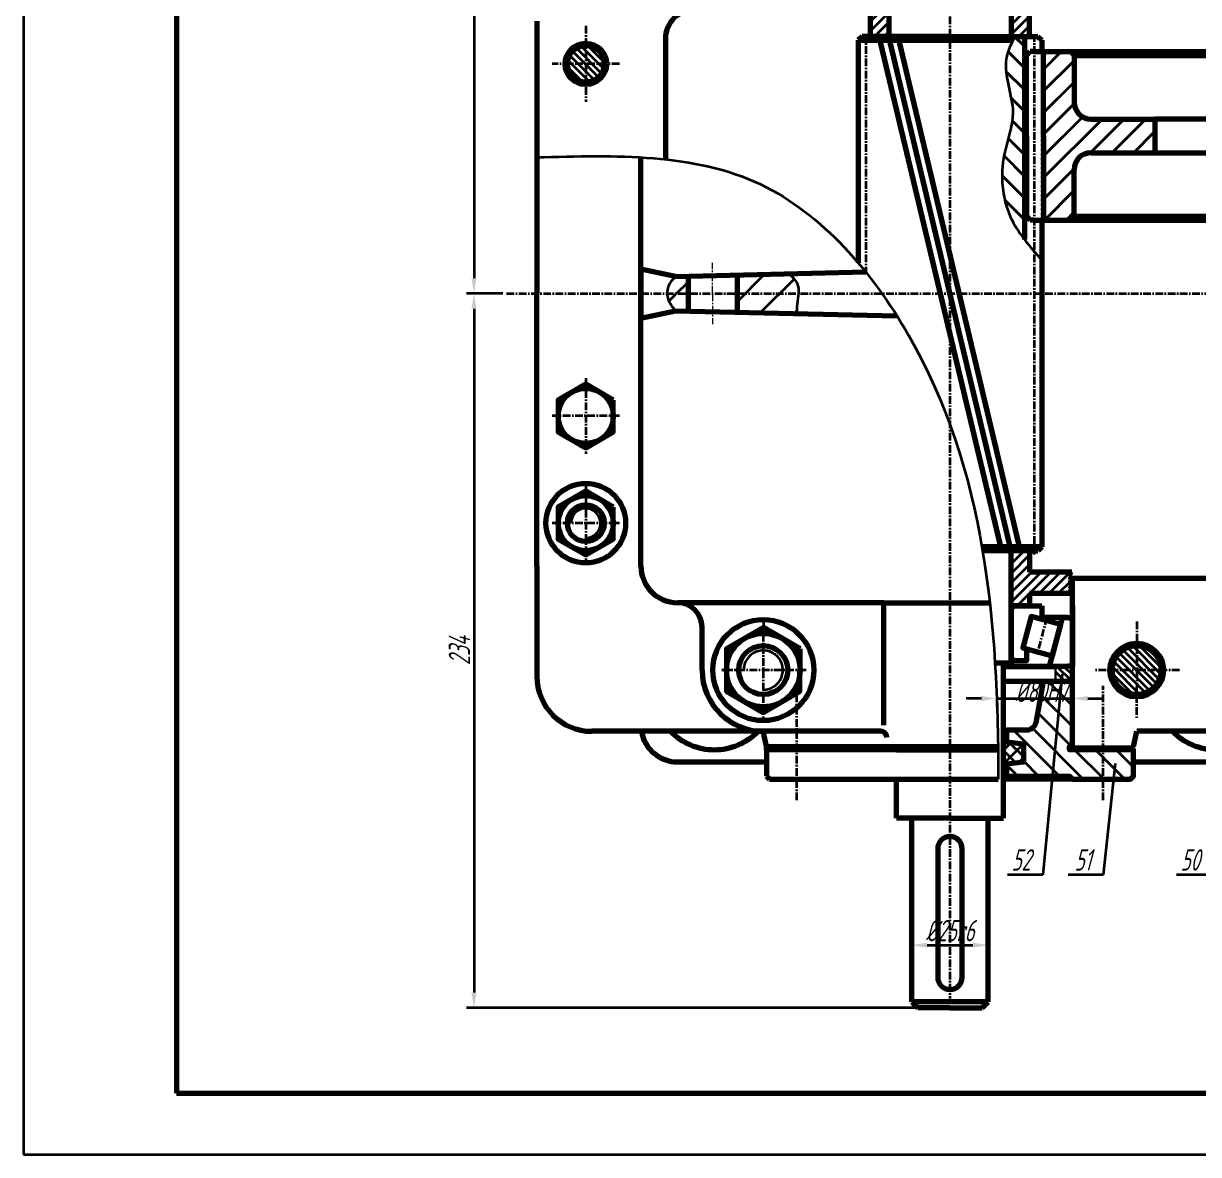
# Model space of a CAD drawing. Header units: millimetres. Extents: x 0 to 4732, y -441 to 1125.
# Drawn here: x 3259.9 to 3451.8, y 298.9 to 483.6 of the extents above; entities that cross this region are included whole.
import ezdxf
from ezdxf import colors
from ezdxf.entities.mleader import LeaderData, LeaderLine
from ezdxf.math import Vec2, Vec3

# ---------------------------------------------------------------- set-up
doc = ezdxf.new("R2010")
doc.units = ezdxf.units.MM
doc.linetypes.add('CENTER', pattern=[2, 1.25, -0.25, 0.25, -0.25])
doc.linetypes.add('DASHED', pattern=[0.75, 0.5, -0.25])
for name, color, linetype, lineweight in [('0粗实线', 7, 'Continuous', 70), ('0细实线', 7, 'Continuous', 35), ('1', 1, 'CENTER', 35), ('标注', 6, 'Continuous', 35), ('箱体', 3, 'Continuous', 70), ('粗实线', 7, 'Continuous', 70)]:
    doc.layers.add(name, color=color, linetype=linetype, lineweight=lineweight)
for name, color, linetype in [('1剖面线', 7, 'Continuous'), ('bear1', 7, 'Continuous'), ('bear2', 7, 'CENTER'), ('紧固件', 2, 'Continuous'), ('轴承盖', 4, 'Continuous')]:
    doc.layers.add(name, color=color, linetype=linetype)
doc.styles.add('数字', font='isocp.shx', dxfattribs={"width": 0.7, "oblique": 15, "height": 3.5})
doc.styles.add('数字字母', font='isocp.shx', dxfattribs={"width": 0.7, "oblique": 15, "height": 3.5})
doc.dimstyles.new('数字标注', dxfattribs={"dimtxt": 3.5, "dimasz": 2.5, "dimexe": 1.25, "dimexo": 0.625, "dimtad": 1, "dimtxsty": '数字', "dimcen": 2.5, "dimadec": 0, "dimazin": 0, "dimtfac": 1, "dimtmove": 0, "dimatfit": 3, "dimfxl": 1, "dimlwd": 35, "dimlwe": 35, "dimarcsym": 0})
pattern_1 = [(45, (2691.4146, -145.8167), (-0.7857724, 0.7857724), [])]
pattern_2 = [(135, (2691.4146, -145.8167), (-0.561266, -0.561266), [])]
pattern_3 = [(45, (2691.4146, -145.8167), (-2.80633, 2.80633), [])]

# ---------------------------------------------------------------- blocks, each defined once
blk = doc.blocks.new('*D62')
at = {"layer": 'Defpoints', "color": 0, "lineweight": 15, "transparency": 16777216}
for p in [(3606.22, 584.15), (3333.46, 439.53), (3338.78, 439.53)]:
    blk.add_point(p, dxfattribs=at)
at = {"layer": '标注', "color": 0, "linetype": 'Continuous', "lineweight": 35, "transparency": 16777216}
for p, q in [((3605.59, 584.15), (3332.21, 584.15)), ((3333.46, 581.65), (3333.46, 442.03)), ((3338.16, 439.53), (3332.21, 439.53))]:
    blk.add_line(p, q, dxfattribs=at)
at = {"layer": '标注', "color": 0, "lineweight": 15, "transparency": 16777216}
for points in [[(3333.04, 581.65), (3333.87, 581.65), (3333.46, 584.15)], [(3333.04, 442.03), (3333.87, 442.03), (3333.46, 439.53)]]:
    blk.add_solid(points, dxfattribs=at)
at = {"layer": '标注', "color": 0, "transparency": 16777216, "insert": (3331.08, 511.84), "char_height": 3.5, "attachment_point": 5, "rotation": 90, "style": '数字'}
blk.add_mtext('290', dxfattribs=at)
blk = doc.blocks.new('*D63')
at = {"layer": 'Defpoints', "color": 0, "lineweight": 15, "transparency": 16777216}
for p in [(3333.46, 439.53), (3333.46, 322.85), (3411.22, 322.85)]:
    blk.add_point(p, dxfattribs=at)
at = {"layer": '标注', "color": 0, "linetype": 'Continuous', "lineweight": 35, "transparency": 16777216}
for p, q in [((3332.83, 439.53), (3332.21, 439.53)), ((3333.46, 437.03), (3333.46, 325.35)), ((3410.59, 322.85), (3332.21, 322.85))]:
    blk.add_line(p, q, dxfattribs=at)
at = {"layer": '标注', "color": 0, "lineweight": 15, "transparency": 16777216}
for points in [[(3333.04, 437.03), (3333.87, 437.03), (3333.46, 439.53)], [(3333.04, 325.35), (3333.87, 325.35), (3333.46, 322.85)]]:
    blk.add_solid(points, dxfattribs=at)
at = {"layer": '标注', "color": 0, "transparency": 16777216, "insert": (3331.08, 381.19), "char_height": 3.5, "attachment_point": 5, "rotation": 90, "style": '数字'}
blk.add_mtext('234', dxfattribs=at)
blk = doc.blocks.new('*D69')
at = {"layer": 'Defpoints', "color": 0, "lineweight": 15, "transparency": 16777216}
for p in [(3417.47, 333.1), (3404.97, 323.85), (3417.47, 323.85)]:
    blk.add_point(p, dxfattribs=at)
at = {"layer": '标注', "color": 0, "linetype": 'Continuous', "lineweight": 35, "transparency": 16777216}
for p, q in [((3404.97, 324.48), (3404.97, 334.35)), ((3417.47, 324.48), (3417.47, 334.35)), ((3407.47, 333.1), (3414.97, 333.1))]:
    blk.add_line(p, q, dxfattribs=at)
at = {"layer": '标注', "color": 0, "lineweight": 15, "transparency": 16777216}
for points in [[(3407.47, 333.52), (3407.47, 332.69), (3404.97, 333.1)], [(3414.97, 333.52), (3414.97, 332.69), (3417.47, 333.1)]]:
    blk.add_solid(points, dxfattribs=at)
at = {"layer": '标注', "color": 0, "lineweight": 70, "transparency": 16777216, "insert": (3411.22, 335.48), "char_height": 3.5, "width": 11.3924, "attachment_point": 5, "style": '数字'}
blk.add_mtext('%%C25r6', dxfattribs=at)
blk = doc.blocks.new('*D72')
at = {"layer": 'Defpoints', "color": 0, "lineweight": 15, "transparency": 16777216}
for p in [(3418.85, 373.46), (3431.22, 373.46), (3431.22, 373.38)]:
    blk.add_point(p, dxfattribs=at)
at = {"layer": '标注', "color": 0, "linetype": 'Continuous', "lineweight": 35, "transparency": 16777216}
for p, q in [((3416.35, 373.38), (3413.85, 373.38)), ((3418.85, 373.38), (3431.22, 373.38)), ((3418.85, 372.84), (3418.85, 372.13)), ((3431.22, 372.84), (3431.22, 372.13)), ((3433.72, 373.38), (3436.22, 373.38))]:
    blk.add_line(p, q, dxfattribs=at)
at = {"layer": '标注', "color": 0, "lineweight": 15, "transparency": 16777216}
for points in [[(3416.35, 373.8), (3416.35, 372.97), (3418.85, 373.38)], [(3433.72, 373.8), (3433.72, 372.97), (3431.22, 373.38)]]:
    blk.add_solid(points, dxfattribs=at)
at = {"layer": '标注', "color": 0, "transparency": 16777216, "insert": (3426.14, 374.57), "char_height": 3.5, "attachment_point": 5, "style": '数字'}
blk.add_mtext('%%C80H7', dxfattribs=at)
blk = doc.blocks.new('_None')

msp = doc.modelspace()

# ---------------------------------------------------------------- hatches: boundary and pattern name
at = {"layer": '1剖面线', "lineweight": 35}
h = msp.add_hatch(dxfattribs=at)
h.set_pattern_fill('JIS_LC_20', color=0, scale=0.125, angle=90)
h.set_pattern_definition([(135, (2691.4146, -145.8167), (-1.767767, -1.767767), []), (135, (2691.4146, -145.7667), (-1.767767, -1.767767), [])])
edge = h.paths.add_edge_path()
edge.add_line((3423.385, 481.527), (3421.798, 481.527))
edge.add_spline(control_points=[(3421.798, 481.527), (3421.202, 480.313), (3419.269, 476.382), (3422.131, 470.645), (3421.198, 466.543), (3420.862, 465.277)], knot_values=[0, 0, 0, 0, 7.8817316, 25.5317809, 33.3292649, 33.3292649, 33.3292649, 33.3292649], degree=3, periodic=0)
edge.add_line((3420.862, 465.277), (3423.385, 465.277))
edge.add_line((3423.385, 465.277), (3423.385, 481.527))
edge = h.paths.add_edge_path()
edge.add_line((3423.385, 465.277), (3420.862, 465.277))
edge.add_spline(control_points=[(3420.862, 465.277), (3420.593, 464.263), (3419.314, 459.934), (3419.845, 453.581), (3422.479, 449.522), (3423.385, 448.336)], knot_values=[33.3292649, 33.3292649, 33.3292649, 33.3292649, 39.5743182, 59.8524207, 68.7663084, 68.7663084, 68.7663084, 68.7663084], degree=3, periodic=0)
edge.add_line((3423.385, 448.336), (3423.385, 465.277))
h = msp.add_hatch(dxfattribs=at)
h.set_pattern_fill('JIS_LC_20', color=0, scale=0.125, style=0)
h.set_pattern_definition([(45, (2691.4146, -145.8167), (-1.767767, 1.767767), []), (45, (2691.4646, -145.8167), (-1.767767, 1.767767), [])])
h.paths.add_polyline_path([(3565.925, 465.277), (3565.925, 479.027), (3561.55, 479.027), (3560.925, 478.402), (3560.925, 470.777, -0.4142136), (3558.175, 468.027), (3547.757, 468.027), (3547.757, 465.277)])
h.paths.add_polyline_path([(3560.925, 459.777), (3560.925, 452.152), (3561.55, 451.527), (3565.925, 451.527), (3565.925, 465.277), (3547.757, 465.277), (3547.757, 462.527), (3558.175, 462.527, -0.4142136)])
h.paths.add_polyline_path([(3511.417, 470.777), (3511.417, 478.402), (3510.792, 479.027), (3504.967, 479.027), (3504.967, 478.027), (3505.717, 478.027), (3505.717, 465.277), (3523.002, 465.277), (3523.002, 468.027), (3514.167, 468.027, -0.4142136)])
h.paths.add_polyline_path([(3514.167, 462.527), (3523.002, 462.527), (3523.002, 465.277), (3505.717, 465.277), (3505.717, 451.527), (3510.792, 451.527), (3511.417, 452.152), (3511.417, 459.777, -0.4142136)])
h.paths.add_polyline_path([(3486.717, 465.277), (3486.717, 478.027), (3487.467, 478.027), (3487.467, 479.027), (3481.642, 479.027), (3481.017, 478.402), (3481.017, 470.777, -0.4142136), (3478.267, 468.027), (3469.432, 468.027), (3469.432, 465.277)])
h.paths.add_polyline_path([(3486.717, 465.277), (3469.432, 465.277), (3469.432, 462.527), (3478.267, 462.527, -0.4142136), (3481.017, 459.777), (3481.017, 452.152), (3481.642, 451.527), (3486.717, 451.527)])
h.paths.add_polyline_path([(3426.51, 465.277), (3444.677, 465.277), (3444.677, 468.027), (3434.26, 468.027, -0.4142136), (3431.51, 470.777), (3431.51, 478.402), (3430.885, 479.027), (3426.51, 479.027)])
h.paths.add_polyline_path([(3434.26, 462.527), (3444.677, 462.527), (3444.677, 465.277), (3426.51, 465.277), (3426.51, 451.527), (3430.885, 451.527), (3431.51, 452.152), (3431.51, 459.777, -0.4142136)])
h.paths.add_polyline_path([(3587.967, 439.527), (3577.217, 439.527), (3577.217, 432.427, -0.4142136), (3572.517, 427.727), (3564.737, 427.727), (3564.737, 423.027), (3587.967, 423.027)])
h.paths.add_polyline_path([(3577.967, 446.527), (3577.217, 445.777), (3577.217, 439.527), (3587.967, 439.527), (3587.967, 446.527), (3585.467, 446.527)])
h.paths.add_polyline_path([(3587.967, 423.027), (3564.737, 423.027), (3564.737, 418.327), (3572.517, 418.327, -0.4142136), (3577.217, 413.627), (3577.217, 400.277), (3577.967, 399.527), (3588.717, 399.527), (3588.717, 400.527), (3587.967, 400.527)])
h.paths.add_polyline_path([(3527.497, 432.427), (3527.497, 439.527), (3521.497, 439.527), (3521.497, 423.027), (3539.977, 423.027), (3539.977, 427.727), (3532.197, 427.727, -0.4142136)])
h.paths.add_polyline_path([(3527.497, 445.777), (3526.747, 446.527), (3521.497, 446.527), (3521.497, 439.527), (3527.497, 439.527)])
h.paths.add_polyline_path([(3521.497, 423.027), (3521.497, 399.527), (3526.747, 399.527), (3527.497, 400.277), (3527.497, 413.627, -0.4142136), (3532.197, 418.327), (3539.977, 418.327), (3539.977, 423.027)])
h.paths.add_polyline_path([(3624.467, 423.027), (3635.217, 423.027), (3647.697, 423.027), (3647.697, 427.727), (3639.917, 427.727, -0.4142136), (3635.217, 432.427), (3635.217, 439.527), (3624.467, 439.527)])
h.paths.add_polyline_path([(3635.217, 439.527), (3635.217, 445.777), (3634.467, 446.527), (3624.467, 446.527), (3624.467, 439.527)])
h.paths.add_polyline_path([(3639.917, 418.327), (3647.697, 418.327), (3647.697, 423.027), (3624.467, 423.027), (3624.467, 400.527), (3623.717, 400.527), (3623.717, 399.527), (3634.467, 399.527), (3635.217, 400.277), (3635.217, 413.627, -0.4142136)])
h.paths.add_polyline_path([(3680.237, 427.727), (3672.457, 427.727), (3672.457, 423.027), (3690.937, 423.027), (3690.937, 439.527), (3684.937, 439.527), (3684.937, 432.427, -0.4142136)])
h.paths.add_polyline_path([(3690.937, 439.527), (3690.937, 446.527), (3685.687, 446.527), (3684.937, 445.777), (3684.937, 439.527)])
h.paths.add_polyline_path([(3690.937, 423.027), (3672.457, 423.027), (3672.457, 418.327), (3680.237, 418.327, -0.4142136), (3684.937, 413.627), (3684.937, 400.277), (3685.687, 399.527), (3690.937, 399.527)])
h = msp.add_hatch(dxfattribs=at)
h.set_pattern_fill('ANSI31', color=0, scale=1.25)
h.set_pattern_definition(pattern_3)
h.paths.add_polyline_path([(3368.427, 442.375), (3366.383, 442.327), (3366.383, 439.527), (3368.427, 439.527)])
edge = h.paths.add_edge_path()
edge.add_spline(control_points=[(3366.383, 442.327), (3365.897, 441.803), (3365.155, 441.001), (3364.993, 439.906), (3365.002, 439.527)], knot_values=[0, 0, 0, 0, 4.1682397, 6.3763754, 6.3763754, 6.3763754, 6.3763754], degree=3, periodic=0)
edge.add_line((3365.002, 439.527), (3366.383, 439.527))
edge.add_line((3366.383, 439.527), (3366.383, 442.327))
edge = h.paths.add_edge_path()
edge.add_line((3366.383, 439.527), (3365.002, 439.527))
edge.add_spline(control_points=[(3365.002, 439.527), (3365.01, 439.196), (3365.201, 438.114), (3365.899, 437.295), (3366.383, 436.727)], knot_values=[6.3763754, 6.3763754, 6.3763754, 6.3763754, 8.3084769, 12.6977729, 12.6977729, 12.6977729, 12.6977729], degree=3, periodic=0)
edge.add_line((3366.383, 436.727), (3366.383, 439.527))
h = msp.add_hatch(dxfattribs=at)
h.set_pattern_fill('ANSI31', color=0, scale=1.25)
h.set_pattern_definition(pattern_3)
edge = h.paths.add_edge_path()
edge.add_spline(control_points=[(3386.455, 439.527), (3386.499, 440.119), (3386.445, 441.395), (3385.413, 442.277), (3384.817, 442.757)], knot_values=[0.3503543, 0.3503543, 0.3503543, 0.3503543, 3.7955729, 8.0912399, 8.0912399, 8.0912399, 8.0912399], degree=3, periodic=0)
edge.add_line((3384.817, 442.757), (3376.427, 442.562))
edge.add_line((3376.427, 442.562), (3376.427, 439.527))
edge.add_line((3376.427, 439.527), (3386.455, 439.527))
edge = h.paths.add_edge_path()
edge.add_spline(control_points=[(3386.186, 436.265), (3386.192, 436.777), (3386.215, 437.828), (3386.414, 438.968), (3386.455, 439.527)], knot_values=[8.0912399, 8.0912399, 8.0912399, 8.0912399, 11.2148636, 14.4670789, 14.4670789, 14.4670789, 14.4670789], degree=3, periodic=0)
edge.add_line((3386.455, 439.527), (3376.427, 439.527))
edge.add_line((3376.427, 439.527), (3376.427, 436.493))
edge.add_line((3376.427, 436.493), (3386.186, 436.265))
at = {"layer": '1剖面线', "lineweight": 0}
h = msp.add_hatch(dxfattribs=at)
h.set_pattern_fill('ANSI31', color=0, scale=1.25)
h.set_pattern_definition(pattern_3)
h.paths.add_polyline_path([(3368.427, 439.527), (3366.383, 439.527), (3366.383, 436.727), (3368.427, 436.679)])
at = {"layer": '紧固件', "lineweight": 35}
h = msp.add_hatch(dxfattribs=at)
h.set_pattern_fill('ANSI31', color=0, scale=0.25, angle=90)
h.set_pattern_definition(pattern_2)
h.paths.add_polyline_path([(3431.217, 378.652), (3430.638, 378.647, -0.0575421), (3430.467, 378.627), (3428.467, 378.627), (3428.467, 376.152), (3431.217, 376.152)])
h.paths.add_polyline_path([(3393.967, 502.902), (3391.217, 502.902), (3391.217, 500.402), (3391.796, 500.407, -0.0575421), (3391.967, 500.427), (3393.967, 500.427)])
h.paths.add_polyline_path([(3431.217, 502.902), (3428.467, 502.902), (3428.467, 500.427), (3430.467, 500.427, -0.0575421), (3430.638, 500.407), (3431.217, 500.402)])
h = msp.add_hatch(dxfattribs=at)
h.set_pattern_fill('ANSI31', color=0, scale=0.35, style=0)
h.set_pattern_definition(pattern_1)
h.paths.add_polyline_path([(3430.684, 488.276), (3431.117, 488.526), (3424.217, 488.526), (3424.217, 490.527), (3421.217, 490.527), (3421.217, 485.026), (3421.217, 481.527), (3424.217, 481.527), (3424.217, 485.026), (3431.117, 485.026), (3430.684, 485.276), (3431.117, 485.526), (3431.117, 486.526), (3430.684, 486.776), (3431.117, 487.026), (3431.117, 488.026)])
h.paths.add_polyline_path([(3391.75, 488.276), (3391.317, 488.026), (3391.317, 487.026), (3391.75, 486.776), (3391.317, 486.526), (3391.317, 485.526), (3391.75, 485.276), (3391.317, 485.026), (3398.217, 485.026), (3398.217, 481.527), (3401.217, 481.527), (3401.217, 485.026), (3401.217, 490.527), (3398.217, 490.527), (3398.217, 488.526), (3391.317, 488.526)])
h = msp.add_hatch(dxfattribs=at)
h.set_pattern_fill('ANSI31', color=0, scale=0.25, angle=90)
h.set_pattern_definition(pattern_2)
h.paths.add_polyline_path([(3354.717, 477.027, 1), (3348.717, 477.027, 1)])
h = msp.add_hatch(dxfattribs=at)
h.set_pattern_fill('ANSI31', color=0, scale=0.35, style=0)
h.set_pattern_definition(pattern_1)
h.paths.add_polyline_path([(3431.117, 392.528), (3430.684, 392.778), (3431.117, 393.028), (3431.117, 394.028), (3424.217, 394.028), (3424.217, 397.527), (3421.217, 397.527), (3421.217, 394.028), (3421.217, 388.527), (3424.217, 388.527), (3424.217, 390.528), (3431.117, 390.528), (3431.117, 391.028), (3430.684, 391.278), (3431.117, 391.528)])
h = msp.add_hatch(dxfattribs=at)
h.set_pattern_fill('ANSI31', color=0, scale=0.25, angle=90)
h.set_pattern_definition(pattern_2)
h.paths.add_polyline_path([(3445.717, 378.027, 1), (3437.717, 378.027, 1)])
at = {"layer": '轴承盖', "lineweight": 35}
h = msp.add_hatch(dxfattribs=at)
h.set_pattern_fill('ANSI31', color=0, scale=0.755906, angle=90, style=0)
h.set_pattern_definition([(135, (3411.2173, 365.027), (-1.69706, -1.69706), [])])
edge = h.paths.add_edge_path()
edge.add_line((3420.467, 360.727), (3430.717, 360.727))
edge.add_line((3430.717, 360.727), (3431.217, 360.227))
edge.add_line((3431.217, 360.227), (3440.717, 360.227))
edge.add_line((3440.717, 360.227), (3441.217, 360.727))
edge.add_line((3441.217, 360.727), (3441.217, 365.027))
edge.add_line((3441.217, 365.027), (3430.717, 365.027))
edge.add_line((3430.717, 365.027), (3430.717, 365.527))
edge.add_line((3430.717, 365.527), (3431.217, 365.527))
edge.add_line((3431.217, 365.527), (3431.217, 375.652))
edge.add_line((3431.217, 375.652), (3430.717, 376.152))
edge.add_line((3430.717, 376.152), (3426.417, 376.152))
edge.add_line((3426.417, 376.152), (3425.217, 369.427))
edge.add_arc((3423.757, 369.688), 1.484, 280.1173, 349.8827, ccw=False)
edge.add_line((3424.017, 368.227), (3420.467, 368.227))
edge.add_line((3420.467, 368.227), (3420.467, 366.315))
edge.add_line((3420.467, 366.315), (3423.217, 365.977))
edge.add_line((3423.217, 365.977), (3423.217, 362.977))
edge.add_line((3423.217, 362.977), (3420.467, 362.639))
edge.add_line((3420.467, 362.639), (3420.467, 360.727))
h = msp.add_hatch(dxfattribs=at)
h.set_pattern_fill('ANSI37', color=0, scale=0.5, style=0)
h.set_pattern_definition([(45, (2691.4146, -145.8167), (-1.122532, 1.122532), []), (135, (2691.4146, -145.8167), (-1.122532, -1.122532), [])])
h.paths.add_polyline_path([(3423.217, 365.977), (3419.967, 366.376), (3419.967, 362.578), (3423.217, 362.977)])

# ---------------------------------------------------------------- linework, layer by layer
at = {"color": 0, "lineweight": 70}
for p, q in [((3396.862, 481.527), (3396.237, 480.902)), ((3396.237, 480.902), (3396.237, 444.515)), ((3411.217, 481.527), (3396.862, 481.527)), ((3419.675, 397.527), (3399.675, 481.527)), ((3421.217, 397.527), (3401.217, 481.527)), ((3422.759, 397.527), (3402.759, 481.527)), ((3411.217, 481.527), (3425.572, 481.527)), ((3423.385, 481.527), (3423.385, 448.336)), ((3425.572, 481.527), (3426.197, 480.902)), ((3426.197, 480.902), (3426.197, 479.027)), ((3423.697, 478.402), (3424.322, 479.027)), ((3423.697, 465.277), (3423.697, 478.402)), ((3424.947, 479.027), (3424.322, 479.027)), ((3424.947, 479.027), (3487.467, 479.027)), ((3426.51, 465.277), (3426.51, 479.027)), ((3430.885, 479.027), (3431.51, 478.402)), ((3431.51, 478.402), (3431.51, 470.777)), ((3431.51, 478.402), (3481.017, 478.402)), ((3434.26, 468.027), (3444.677, 468.027)), ((3457.055, 468.027), (3444.677, 468.027)), ((3444.677, 468.027), (3444.677, 462.527)), ((3423.697, 465.277), (3423.697, 452.152)), ((3426.51, 465.277), (3426.51, 451.527)), ((3434.26, 462.527), (3444.677, 462.527)), ((3444.677, 462.527), (3469.432, 462.527)), ((3431.51, 452.152), (3431.51, 459.777)), ((3423.697, 452.152), (3424.322, 451.527)), ((3424.947, 451.527), (3424.322, 451.527)), ((3424.947, 451.527), (3496.217, 451.527)), ((3426.197, 451.527), (3426.197, 398.152)), ((3430.885, 451.527), (3431.51, 452.152)), ((3431.51, 452.152), (3481.017, 452.152)), ((3424.322, 397.527), (3416.546, 397.527)), ((3424.322, 397.527), (3425.572, 397.527)), ((3426.197, 398.152), (3425.572, 397.527)), ((3421.217, 388.527), (3421.217, 378.652)), ((3421.217, 378.652), (3421.217, 388.527)), ((3421.217, 388.527), (3421.217, 378.652)), ((3421.217, 378.652), (3421.217, 388.527)), ((3421.217, 388.527), (3421.217, 379.027)), ((3431.217, 388.527), (3431.217, 378.652)), ((3421.217, 379.152), (3418.571, 379.152)), ((3419.967, 378.652), (3419.967, 379.152)), ((3419.967, 378.652), (3419.967, 379.152)), ((3419.967, 373.852), (3419.967, 378.652)), ((3419.967, 353.852), (3419.967, 373.852)), ((3402.467, 353.852), (3402.467, 360.227)), ((3411.217, 353.852), (3402.467, 353.852)), ((3404.967, 323.852), (3404.967, 353.852)), ((3411.217, 353.852), (3419.967, 353.852)), ((3417.467, 323.852), (3417.467, 353.852)), ((3409.217, 348.852), (3409.217, 327.852)), ((3413.217, 338.352), (3413.217, 348.852)), ((3413.217, 327.852), (3413.217, 338.352)), ((3417.467, 323.852), (3404.967, 323.852)), ((3404.967, 323.852), (3405.967, 322.852)), ((3411.217, 322.852), (3405.967, 322.852)), ((3411.217, 322.852), (3416.467, 322.852)), ((3416.467, 322.852), (3417.467, 323.852))]:
    msp.add_line(p, q, dxfattribs=at)
at = {"lineweight": 70}
for p, q in [((3396.237, 480.902), (3421.493, 480.902)), ((3426.197, 398.152), (3416.439, 398.152))]:
    msp.add_line(p, q, dxfattribs=at)
at = {"color": 0, "lineweight": 0}
for p, q in [((3411.217, 481.527), (3399.05, 481.527)), ((3411.217, 481.527), (3423.385, 481.527)), ((3457.055, 462.527), (3444.677, 462.527))]:
    msp.add_line(p, q, dxfattribs=at)
at = {"color": 0, "linetype": 'DASHED', "lineweight": 35}
msp.add_line((3426.197, 479.027), (3426.197, 451.527), dxfattribs=at)
at = {"color": 0, "lineweight": 70}
for centre, radius, start, end in [((3434.26, 470.777), 2.75, 180, 270), ((3434.26, 459.777), 2.75, 90, 180), ((3411.217, 348.852), 2, 0, 180), ((3411.217, 327.852), 2, 180, 0)]:
    msp.add_arc(centre, radius, start, end, dxfattribs=at)
at = {"layer": '0粗实线', "color": 0, "lineweight": 70}
for p, q in [((3430.684, 393.778), (3431.117, 394.028)), ((3431.117, 393.528), (3430.684, 393.778)), ((3430.684, 393.278), (3431.117, 393.528)), ((3431.117, 393.028), (3430.684, 393.278)), ((3430.684, 392.778), (3431.117, 393.028)), ((3431.117, 392.528), (3430.684, 392.778)), ((3430.684, 392.278), (3431.117, 392.528)), ((3431.117, 392.028), (3430.684, 392.278)), ((3430.684, 391.778), (3431.117, 392.028)), ((3431.117, 391.528), (3430.684, 391.778)), ((3430.684, 391.278), (3431.117, 391.528)), ((3431.117, 391.028), (3430.684, 391.278)), ((3430.684, 390.778), (3431.117, 391.028)), ((3431.117, 390.528), (3430.684, 390.778)), ((3421.217, 378.627), (3419.967, 378.627))]:
    msp.add_line(p, q, dxfattribs=at)
msp.add_lwpolyline([(3386.72, 381.484), (3380.731, 384.957), (3374.72, 381.495), (3374.714, 374.571), (3380.704, 371.097), (3386.714, 374.56)], close=True, dxfattribs=at)
for radius in [6, 4]:
    msp.add_circle((3380.717, 378.027), radius, dxfattribs=at)
at = {"layer": '0细实线', "color": 0, "lineweight": 35}
for p, q in [((3259.86, 892.916), (3259.86, 298.916)), ((3259.86, 298.916), (4100.86, 298.916))]:
    msp.add_line(p, q, dxfattribs=at)
msp.add_lwpolyline([(3380.714, 374.827, 2.4142136), (3377.517, 378.03, 2.4142136)], format="xyb", dxfattribs=at)
at = {"layer": '1', "color": 0, "lineweight": 35}
for p, q in [((3411.217, 560.765), (3411.217, 324.411)), ((3351.723, 483.225), (3351.712, 470.829)), ((3397.487, 481.902), (3397.487, 443)), ((3424.947, 481.902), (3424.947, 396.902)), ((3357.217, 477.027), (3346.217, 477.027)), ((3338.784, 439.527), (3728.784, 439.527)), ((3351.723, 425.725), (3351.712, 413.329)), ((3357.217, 419.527), (3346.217, 419.527)), ((3351.723, 408.225), (3351.712, 395.829)), ((3357.217, 402.027), (3346.217, 402.027)), ((3380.725, 385.957), (3380.71, 370.097)), ((3441.725, 385.957), (3441.71, 370.097)), ((3387.717, 378.027), (3373.717, 378.027)), ((3448.717, 378.027), (3434.717, 378.027)), ((3386.217, 356.777), (3386.217, 375.477)), ((3436.217, 356.777), (3436.217, 375.477))]:
    msp.add_line(p, q, dxfattribs=at)
at = {"layer": '1', "color": 0, "lineweight": 0}
for q in [(3372.427, 444.527), (3372.427, 434.527)]:
    msp.add_line((3372.427, 439.527), q, dxfattribs=at)
at = {"layer": '1剖面线', "color": 0, "lineweight": 35}
msp.add_spline([(3421.798, 481.527), (3420.402, 477.842), (3421.477, 469.083), (3420.084, 462.201), (3421.075, 452.111), (3426.197, 444.999)], degree=3, dxfattribs=at)
msp.add_open_spline([(3343.717, 461.777), (3356.608, 462.129), (3381.596, 462.812), (3416.204, 422.336), (3419.05, 385.732), (3419.094, 360.227)], degree=3, knots=[0, 0, 0, 0, 73.602652, 142.6702089, 291.1076515, 291.1076515, 291.1076515, 291.1076515], dxfattribs=at)
at = {"layer": 'bear1', "color": 0, "lineweight": 70}
for points in [[(3426.217, 388.527), (3426.217, 386.31), (3424.486, 386.774), (3423.119, 381.674), (3423.717, 381.514), (3423.717, 379.527), (3421.967, 379.527, -0.4142136), (3421.217, 380.277), (3421.217, 387.777, -0.4142136), (3421.967, 388.527)], [(3427.479, 378.627), (3429.623, 386.627), (3430.467, 386.627, -0.4142136), (3431.217, 385.877), (3431.217, 379.377, -0.4142136), (3430.467, 378.627)]]:
    msp.add_lwpolyline(points, format="xyb", close=True, dxfattribs=at)
msp.add_lwpolyline([(3424.486, 386.774), (3423.119, 381.674), (3427.949, 380.38), (3429.315, 385.48)], close=True, dxfattribs=at)
for points in [[(3430.467, 386.627), (3426.217, 386.627)], [(3430.467, 378.627), (3421.217, 378.627)]]:
    msp.add_lwpolyline(points, dxfattribs=at)
at = {"layer": 'bear2', "color": 0, "lineweight": 35}
msp.add_line((3427.037, 386.637), (3425.397, 380.517), dxfattribs=at)
at = {"layer": '箱体', "color": 0, "lineweight": 70}
for p, q in [((3343.717, 484.027), (3343.717, 439.527)), ((3364.717, 481.027), (3364.717, 461.441)), ((3360.717, 439.527), (3360.717, 461.767)), ((3360.717, 439.527), (3360.717, 443.527)), ((3360.717, 443.527), (3360.717, 435.527)), ((3366.383, 442.327), (3360.717, 443.527)), ((3366.383, 442.327), (3397.445, 443.052)), ((3368.427, 442.375), (3368.427, 436.679)), ((3376.427, 442.562), (3376.427, 436.493)), ((3343.717, 395.027), (3343.717, 439.527)), ((3360.717, 395.027), (3360.717, 439.527)), ((3360.717, 435.527), (3366.383, 436.727)), ((3366.383, 436.727), (3402.547, 435.883)), ((3343.717, 395.027), (3343.717, 377.027)), ((3431.117, 393.027), (3485.717, 393.027)), ((3431.217, 388.527), (3431.217, 393.027)), ((3391.217, 389.027), (3366.717, 389.027)), ((3400.401, 389.027), (3391.217, 389.027)), ((3400.401, 369.027), (3400.401, 389.027)), ((3400.401, 389.027), (3417.728, 389.027)), ((3431.217, 365.527), (3431.217, 388.527)), ((3370.717, 378.027), (3370.717, 385.027)), ((3380.717, 368.027), (3352.717, 368.027)), ((3380.717, 368.027), (3352.717, 368.027)), ((3381.217, 365.527), (3380.717, 368.027)), ((3399.901, 368.027), (3380.717, 368.027)), ((3441.217, 365.527), (3441.717, 368.027)), ((3467.717, 368.027), (3441.717, 368.027)), ((3381.217, 365.527), (3419.055, 365.527)), ((3366.717, 363.027), (3381.217, 363.027)), ((3441.217, 363.027), (3468.217, 363.027))]:
    msp.add_line(p, q, dxfattribs=at)
for centre, radius, start, end in [((3369.717, 481.027), 5, 90, 180), ((3366.717, 395.027), 6, 180, 270), ((3366.717, 385.027), 4, 0, 90), ((3380.717, 378.027), 10, 180, 270), ((3366.717, 369.027), 6, 189.59407, 270), ((3372.717, 375.027), 10, 224.427, 315.573), ((3399.901, 367.027), 1, 0, 90), ((3454.717, 375.027), 10, 224.427, 315.573)]:
    msp.add_arc(centre, radius, start, end, dxfattribs=at)
at = {"layer": '箱体', "color": 0}
msp.add_arc((3352.717, 377.027), 9, 180, 270, dxfattribs=at)
at = {"layer": '箱体', "color": 0, "lineweight": 35}
msp.add_spline([(3366.383, 442.327), (3365.175, 440.629), (3365.175, 438.559), (3366.383, 436.727)], degree=3, dxfattribs=at)
msp.add_open_spline([(3384.817, 442.757), (3385.413, 442.277), (3386.878, 441.025), (3386.227, 438.396), (3386.192, 436.777), (3386.186, 436.265)], degree=3, knots=[0.3503543, 0.3503543, 0.3503543, 0.3503543, 4.6460212, 11.3434552, 14.4670789, 14.4670789, 14.4670789, 14.4670789], dxfattribs=at)
at = {"layer": '粗实线', "color": 0, "lineweight": 70}
for p, q in [((3284.86, 882.916), (3284.86, 308.916)), ((3284.86, 308.916), (4090.86, 308.916))]:
    msp.add_line(p, q, dxfattribs=at)
at = {"layer": '紧固件', "color": 0, "lineweight": 70}
for p, q in [((3398.217, 481.527), (3398.217, 485.026)), ((3401.217, 485.026), (3401.217, 481.527)), ((3421.217, 485.026), (3421.217, 481.527)), ((3424.217, 481.527), (3424.217, 485.026)), ((3421.217, 394.028), (3421.217, 397.527)), ((3424.217, 397.527), (3424.217, 394.028)), ((3421.217, 388.527), (3421.217, 394.028)), ((3431.117, 394.028), (3424.217, 394.028)), ((3431.117, 390.528), (3424.217, 390.528)), ((3424.217, 390.528), (3424.217, 388.527)), ((3424.217, 388.527), (3421.217, 388.527)), ((3421.217, 388.527), (3424.217, 388.527)), ((3419.967, 378.627), (3428.467, 378.627)), ((3431.217, 376.152), (3419.967, 376.152))]:
    msp.add_line(p, q, dxfattribs=at)
at = {"layer": '紧固件', "color": 0, "lineweight": 30}
for p, q in [((3428.467, 378.627), (3431.217, 378.652)), ((3428.467, 378.627), (3428.467, 376.152)), ((3431.217, 378.652), (3431.217, 376.152))]:
    msp.add_line(p, q, dxfattribs=at)
at = {"layer": '紧固件', "color": 0, "lineweight": 70}
for points in [[(3356.217, 422.124), (3351.723, 424.725), (3347.217, 422.124), (3347.217, 416.931), (3351.712, 414.329), (3356.217, 416.931)], [(3356.217, 404.624), (3351.723, 407.225), (3347.217, 404.624), (3347.217, 399.431), (3351.712, 396.829), (3356.217, 399.431)]]:
    msp.add_lwpolyline(points, close=True, dxfattribs=at)
at = {"layer": '紧固件', "color": 0, "lineweight": 35}
msp.add_lwpolyline([(3351.717, 399.627, 2.4142136), (3349.317, 402.027, 2.4142136)], format="xyb", dxfattribs=at)
at = {"layer": '紧固件', "color": 0, "lineweight": 70}
for centre, radius in [((3351.717, 477.027), 3.375), ((3351.717, 477.027), 3), ((3351.717, 419.527), 4.5), ((3351.717, 402.027), 6.5), ((3351.717, 402.027), 4.5), ((3351.717, 402.027), 3), ((3380.717, 378.027), 8.25), ((3441.717, 378.027), 4.375), ((3441.717, 378.027), 4)]:
    msp.add_circle(centre, radius, dxfattribs=at)
at = {"layer": '轴承盖', "color": 0, "lineweight": 70}
for p, q in [((3381.217, 365.027), (3381.217, 365.527)), ((3381.217, 365.527), (3402.467, 365.527)), ((3381.217, 365.027), (3381.217, 360.727)), ((3391.717, 365.027), (3381.217, 365.027)), ((3402.467, 365.027), (3391.717, 365.027)), ((3402.467, 365.527), (3419.055, 365.527)), ((3402.467, 365.027), (3419.061, 365.027)), ((3381.217, 360.727), (3381.717, 360.227)), ((3381.717, 360.227), (3391.217, 360.227)), ((3391.217, 360.227), (3402.467, 360.227)), ((3402.467, 360.227), (3419.094, 360.227))]:
    msp.add_line(p, q, dxfattribs=at)
msp.add_lwpolyline([(3420.467, 360.727), (3430.717, 360.727), (3431.217, 360.227), (3440.717, 360.227), (3441.217, 360.727), (3441.217, 365.027), (3430.717, 365.027), (3430.717, 365.527), (3431.217, 365.527), (3431.217, 375.652), (3430.717, 376.152), (3426.417, 376.152), (3425.217, 369.427, -0.3141738), (3424.017, 368.227), (3420.467, 368.227), (3420.467, 366.315), (3423.217, 365.977), (3423.217, 362.977), (3420.467, 362.639)], format="xyb", close=True, dxfattribs=at)
at = {"layer": '轴承盖', "color": 0, "lineweight": 30}
for points in [[(3420.467, 368.227), (3419.967, 368.227)], [(3420.467, 368.227), (3419.967, 368.227)], [(3420.467, 360.727), (3419.967, 360.727)], [(3420.467, 360.727), (3419.967, 360.727)]]:
    msp.add_lwpolyline(points, dxfattribs=at)
for points in [[(3419.967, 366.376), (3423.217, 365.977), (3423.217, 362.977), (3419.967, 362.578)], [(3441.217, 365.027), (3431.217, 365.027), (3431.217, 365.527), (3441.217, 365.527)], [(3441.217, 365.027), (3431.217, 365.027), (3431.217, 365.527), (3441.217, 365.527)]]:
    msp.add_lwpolyline(points, close=True, dxfattribs=at)
at = {"layer": '轴承盖', "color": 0, "lineweight": 70}
for points in [[(3391.217, 360.227), (3402.467, 360.227)], [(3391.217, 360.227), (3402.467, 360.227)], [(3431.217, 360.227), (3419.967, 360.227)], [(3431.217, 360.227), (3419.967, 360.227)]]:
    msp.add_lwpolyline(points, dxfattribs=at)
at = {"layer": '轴承盖', "color": 0, "lineweight": 30}
msp.add_solid([(3441.217, 365.027), (3431.217, 365.027), (3441.217, 365.527), (3431.217, 365.527)], dxfattribs=at)
msp.add_solid([(3441.217, 365.027), (3431.217, 365.027), (3441.217, 365.527), (3431.217, 365.527)], dxfattribs=at)

# ---------------------------------------------------------------- dimensions: what is measured, and where the dimension line sits
at = {"layer": '标注', "color": 0}
for base, p1, p2, text, picture, middle in [((3333.457, 439.527), (3606.217, 584.152), (3338.784, 439.527), '290', '*D62', (3333.457, 511.84)), ((3333.457, 322.852), (3333.457, 439.527), (3411.217, 322.852), '234', '*D63', (3333.457, 381.19))]:
    dim = msp.add_linear_dim(base=base, p1=p1, p2=p2, angle=90, text=text, dimstyle='数字标注', dxfattribs=at)
    dim.commit()
    dim.dimension.update_dxf_attribs({"geometry": picture, "text_midpoint": middle, "dimtype": 160})
dim = msp.add_linear_dim(base=(3431.217, 373.383), p1=(3418.853, 373.46), p2=(3431.217, 373.46), text='%%C80H7', dimstyle='数字标注', override={"dimtmove": 2}, dxfattribs=at)
dim.commit()
dim.dimension.update_dxf_attribs({"geometry": '*D72', "text_midpoint": (3426.135, 374.571), "dimtype": 160})
at = {"layer": '标注', "color": 0, "lineweight": 70}
dim = msp.add_linear_dim(base=(3417.467, 333.102), p1=(3404.967, 323.852), p2=(3417.467, 323.852), text='%%C25r6', dimstyle='数字标注', dxfattribs=at)
dim.commit()
dim.dimension.update_dxf_attribs({"geometry": '*D69', "text_midpoint": (3411.217, 333.102), "dimtype": 160})

# ---------------------------------------------------------------- leaders
at = {"layer": '标注', "color": 0}
ml = msp.add_multileader_mtext('Standard', dxfattribs=at)
ml.set_content('50', style='数字字母')
ml.set_leader_properties(linetype='Continuous', lineweight=35)
ml.set_arrow_properties(name='NONE')
ml.build(insert=Vec2(0, 0))
ml.multileader.update_dxf_attribs({"text_left_attachment_type": 5, "text_right_attachment_type": 5, "dogleg_length": 0})
ctx = ml.context
ctx.base_point, ctx.char_height, ctx.plane_origin = Vec3(3446.498, 344.579), 3.5, Vec3(3455.566, 457.162)
ctx.left_attachment, ctx.right_attachment, ctx.text_align_type = 5, 5, 2
notes = []
notes.append((ctx, [(1, (1, 1, 0), (3453.992, 344.579), (-1, 0), 0, [(0, [(3465.45, 457.162)], 0, [])])]))
ctx.mtext.insert, ctx.mtext.alignment, ctx.mtext.flow_direction = Vec3(3451.992, 348.779), 3, 5
ml = msp.add_multileader_mtext('Standard', dxfattribs=at)
ml.set_content('52', style='数字字母')
ml.set_leader_properties(linetype='Continuous', lineweight=35)
ml.set_arrow_properties(name='NONE')
ml.build(insert=Vec2(0, 0))
ml.multileader.update_dxf_attribs({"text_left_attachment_type": 5, "text_right_attachment_type": 5, "dogleg_length": 0})
ctx = ml.context
ctx.base_point, ctx.char_height, ctx.plane_origin = Vec3(3418.93, 344.579), 3.5, Vec3(3429.524, 377.346)
ctx.left_attachment, ctx.right_attachment, ctx.text_align_type = 5, 5, 2
notes.append((ctx, [(0, (1, 1, 0), (3426.377, 344.579), (-1, 0), 0, [(0, [(3429.524, 377.346)], 0, [])])]))
ctx.mtext.insert, ctx.mtext.alignment, ctx.mtext.flow_direction = Vec3(3424.377, 348.78), 3, 5
ml = msp.add_multileader_mtext('Standard', dxfattribs=at)
ml.set_content('51', style='数字字母')
ml.set_leader_properties(linetype='Continuous', lineweight=35)
ml.set_arrow_properties(name='NONE')
ml.build(insert=Vec2(0, 0))
ml.multileader.update_dxf_attribs({"text_left_attachment_type": 5, "text_right_attachment_type": 5, "dogleg_length": 0})
ctx = ml.context
ctx.base_point, ctx.char_height, ctx.plane_origin = Vec3(3429.207, 344.579), 3.5, Vec3(3394.459, 362.761)
ctx.left_attachment, ctx.right_attachment, ctx.text_align_type = 5, 5, 2
notes.append((ctx, [(0, (1, 1, 0), (3436.256, 344.579), (-1, 0), 0, [(0, [(3438.207, 362.761)], 0, [])])]))
ctx.mtext.insert, ctx.mtext.alignment, ctx.mtext.flow_direction = Vec3(3434.256, 348.779), 3, 5
for ctx, leaders in notes:
    for number, flags, end, landing, length, lines in leaders:
        leader = LeaderData()
        leader.index, (leader.has_last_leader_line, leader.has_dogleg_vector, leader.attachment_direction) = number, flags
        leader.last_leader_point, leader.dogleg_vector, leader.dogleg_length = Vec3(end), Vec3(landing), length
        for number, points, colour, breaks in lines:
            line = LeaderLine()
            line.index, line.vertices, line.color, line.breaks = number, Vec3.list(points), colors.encode_raw_color(colour), breaks
            leader.lines.append(line)
        ctx.leaders.append(leader)

doc.saveas('drawing.dxf')
